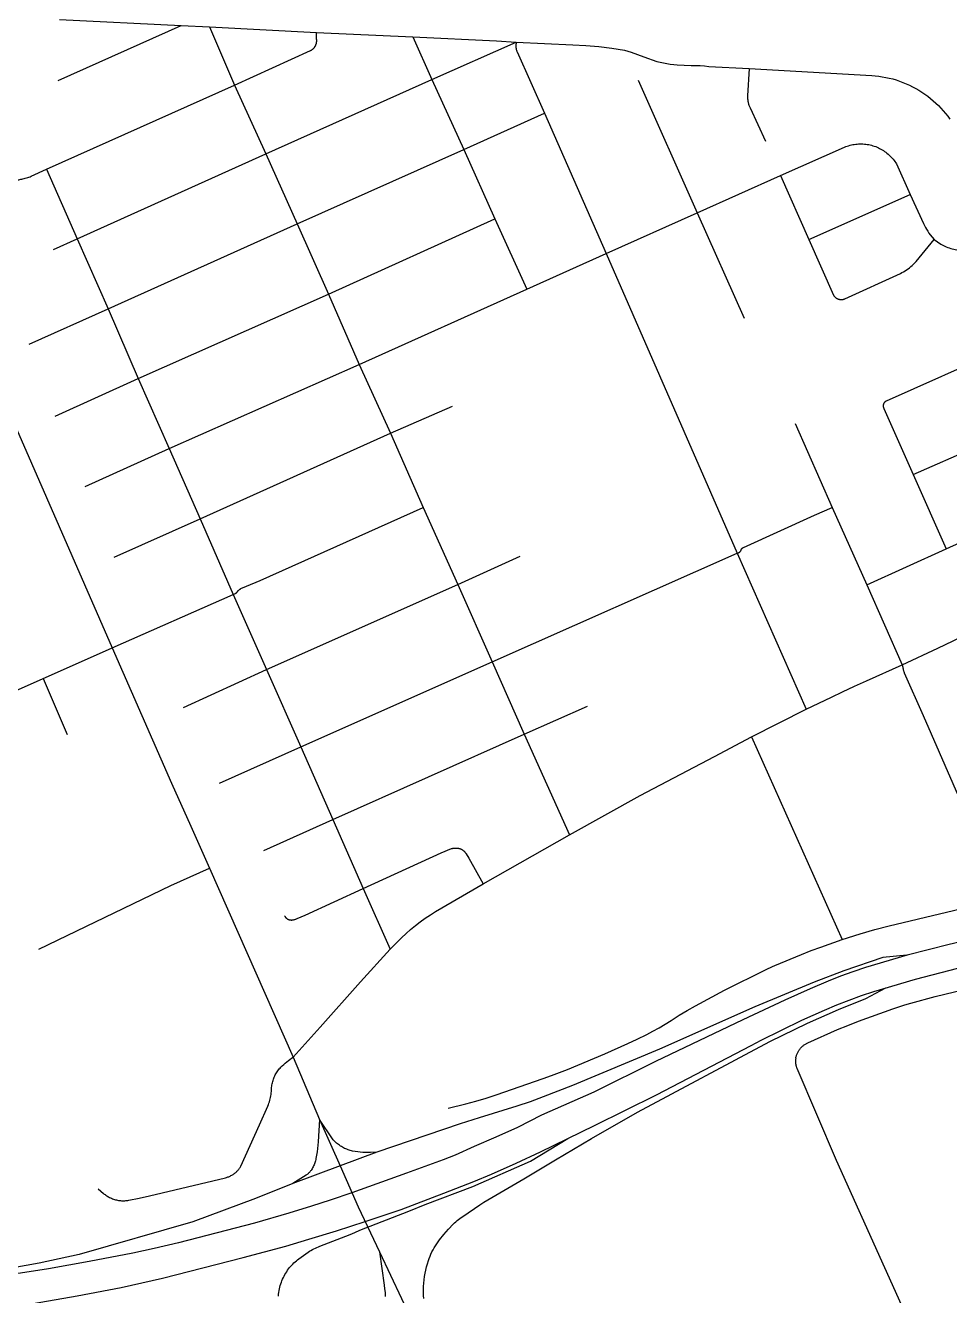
# Model space of a CAD drawing. Header units: inches. Extents: x 326453 to 344102, y 4677180 to 4689621.
# Drawn here: x 334081 to 335194, y 4682422 to 4683951 of the extents above; entities that cross this region are included whole.
import ezdxf

# ---------------------------------------------------------------- set-up
doc = ezdxf.new("R2010")
doc.units = ezdxf.units.IN
doc.header["$MEASUREMENT"] = 0
doc.layers.add('Street_Centreline', color=7, linetype='Continuous')

msp = doc.modelspace()

# ---------------------------------------------------------------- linework, layer by layer
at = {"layer": 'Street_Centreline'}
for p, q in [((334122.6218, 4683957.7161), (334269.0612, 4683950.5723)), ((334120.9687, 4683884.2436), (334269.0612, 4683950.5723)), ((334269.0612, 4683950.5723), (334303.1267, 4683948.8389)), ((334303.1267, 4683948.8389), (334431.9698, 4683942.1541)), ((334303.1267, 4683948.8389), (334333.0368, 4683878.822)), ((334431.9698, 4683942.1541), (334547.7876, 4683936.9856)), ((334547.7876, 4683936.9856), (334570.9616, 4683885.7888)), ((334570.9616, 4683885.7888), (334672.1604, 4683930.6376)), ((334371.0076, 4683795.9509), (334570.9616, 4683885.7888)), ((334570.9616, 4683885.7888), (334609.2108, 4683801.436)), ((334819.1583, 4683884.9476), (334890.4884, 4683725.1804)), ((334106.6692, 4683777.4918), (334333.0368, 4683878.822)), ((334333.0368, 4683878.822), (334371.0076, 4683795.9509)), ((334609.2108, 4683801.436), (334706.3318, 4683845.1723)), ((334706.3318, 4683845.1723), (334780.7178, 4683676.1346)), ((334143.6222, 4683693.6041), (334371.0076, 4683795.9509)), ((334371.0076, 4683795.9509), (334408.7864, 4683711.9365)), ((334408.7864, 4683711.9365), (334609.2108, 4683801.436)), ((334609.2108, 4683801.436), (334646.6737, 4683717.706)), ((334106.6692, 4683777.4918), (334143.6222, 4683693.6041)), ((334890.4884, 4683725.1804), (334990.7245, 4683770.0996)), ((334990.7245, 4683770.0996), (335024.9632, 4683693.094)), ((335024.9632, 4683693.094), (335146.934, 4683747.3396)), ((334180.9162, 4683609.5442), (334408.7864, 4683711.9365)), ((334408.7864, 4683711.9365), (334446.299, 4683627.2761)), ((334446.299, 4683627.2761), (334646.6737, 4683717.706)), ((334646.6737, 4683717.706), (334685.0174, 4683633.1775)), ((334780.7178, 4683676.1346), (334890.4884, 4683725.1804)), ((334890.4884, 4683725.1804), (334947.0933, 4683598.2117)), ((334115.2791, 4683681.1237), (334143.6222, 4683693.6041)), ((334143.6222, 4683693.6041), (334180.9162, 4683609.5442)), ((334685.0174, 4683633.1775), (334780.7178, 4683676.1346)), ((334780.7178, 4683676.1346), (334938.6475, 4683315.2776)), ((334217.3596, 4683525.8508), (334446.299, 4683627.2761)), ((334446.299, 4683627.2761), (334483.2603, 4683542.6569)), ((334483.2603, 4683542.6569), (334685.0174, 4683633.1775)), ((334085.7276, 4683567.0675), (334180.9162, 4683609.5442)), ((334180.9162, 4683609.5442), (334217.3596, 4683525.8508)), ((334254.5336, 4683441.4892), (334483.2603, 4683542.6569)), ((334483.2603, 4683542.6569), (334520.9195, 4683459.7915)), ((334117.0459, 4683480.4732), (334217.3596, 4683525.8508)), ((334217.3596, 4683525.8508), (334254.5336, 4683441.4892)), ((334520.9195, 4683459.7915), (334595.8021, 4683492.2489)), ((335008.2357, 4683471.4204), (335052.8093, 4683370.3014)), ((334291.8849, 4683356.8079), (334520.9195, 4683459.7915)), ((334520.9195, 4683459.7915), (334560.5208, 4683370.3866)), ((334153.3628, 4683395.7305), (334254.5336, 4683441.4892)), ((334254.5336, 4683441.4892), (334291.8849, 4683356.8079)), ((335150.5232, 4683410.028), (335225.5024, 4683443.0272)), ((335150.5232, 4683410.028), (335190.254, 4683320.76)), ((335190.254, 4683320.76), (335332.7888, 4683385.0344)), ((334560.5208, 4683370.3866), (334602.0187, 4683277.5482)), ((335052.8093, 4683370.3014), (335094.6241, 4683277.3719)), ((334188.4295, 4683310.5214), (334291.8849, 4683356.8079)), ((334291.8849, 4683356.8079), (334331.4346, 4683265.8287)), ((334643.4217, 4683184.6202), (334938.6475, 4683315.2776)), ((334938.6475, 4683315.2776), (335021.4628, 4683127.5643)), ((335094.6241, 4683277.3719), (335190.254, 4683320.76)), ((334602.0187, 4683277.5482), (334677.2991, 4683311.7253)), ((334371.8352, 4683175.2888), (334602.0187, 4683277.5482)), ((334602.0187, 4683277.5482), (334643.4217, 4683184.6202)), ((335094.6241, 4683277.3719), (335136.994, 4683181.074)), ((334185.9175, 4683201.4214), (334331.4346, 4683265.8287)), ((334331.4346, 4683265.8287), (334371.8352, 4683175.2888)), ((334019.0672, 4683127.3926), (334185.9175, 4683201.4214)), ((334413.1442, 4683082.0773), (334643.4217, 4683184.6202)), ((334643.4217, 4683184.6202), (334682.1845, 4683097.4343)), ((334102.8377, 4683164.5602), (334131.5498, 4683097.171)), ((334271.5744, 4683129.6397), (334371.8352, 4683175.2888)), ((334371.8352, 4683175.2888), (334413.1442, 4683082.0773)), ((334682.1845, 4683097.4343), (334758.2591, 4683131.3671)), ((334955.8943, 4683094.1113), (335021.4628, 4683127.5643)), ((334451.626, 4682994.7424), (334682.1845, 4683097.4343)), ((334682.1845, 4683097.4343), (334736.382, 4682976.2138)), ((334955.8943, 4683094.1113), (335064.8717, 4682850.4201)), ((334314.9639, 4683038.4354), (334413.1442, 4683082.0773)), ((334413.1442, 4683082.0773), (334451.626, 4682994.7424)), ((334368.3301, 4682957.6063), (334451.626, 4682994.7424)), ((334451.626, 4682994.7424), (334488.2522, 4682911.5669)), ((334632.457, 4682917.4753), (334736.382, 4682976.2138)), ((334302.9252, 4682936.2611), (334403.9786, 4682708.7352)), ((334488.2522, 4682911.5669), (334520.5608, 4682838.7608)), ((334504.7585, 4682594.3409), (334460.3803, 4682578.0116)), ((334460.3803, 4682578.0116), (334403.483, 4682556.6432))]:
    msp.add_line(p, q, dxfattribs=at)
for points in [[(334333.0368, 4683878.822), (334424.5872, 4683920.3719), (334424.9798, 4683920.5583), (334425.3658, 4683920.758), (334425.7447, 4683920.9708), (334426.1161, 4683921.1964), (334426.4796, 4683921.4347), (334426.8347, 4683921.6852), (334427.181, 4683921.9478), (334427.5181, 4683922.2221), (334427.8455, 4683922.5078), (334428.1631, 4683922.8045), (334428.4702, 4683923.112), (334428.7667, 4683923.4298), (334429.0521, 4683923.7575), (334429.3261, 4683924.0948), (334429.5884, 4683924.4414), (334429.8386, 4683924.7967), (334430.0765, 4683925.1603), (334430.3019, 4683925.5319), (334430.5144, 4683925.911), (334430.7348, 4683926.3382), (334430.9404, 4683926.7728), (334431.1308, 4683927.2142), (334431.3059, 4683927.6619), (334431.4654, 4683928.1154), (334431.6091, 4683928.5742), (334431.7368, 4683929.0376), (334431.8485, 4683929.5052), (334431.944, 4683929.9764), (334432.0231, 4683930.4505), (334432.0858, 4683930.9272), (334432.1319, 4683931.4057), (334432.1615, 4683931.8855), (334432.1745, 4683932.366), (334432.1709, 4683932.8468), (334432.1507, 4683933.3271), (334432.1139, 4683933.8064), (334432.0606, 4683934.2841), (334431.9698, 4683942.1541)], [(334547.7876, 4683936.9856), (334648.574, 4683931.9655), (334672.1604, 4683930.6376)], [(334672.1604, 4683930.6376), (334671.9994, 4683926.0545), (334671.9936, 4683925.4957), (334672.0069, 4683924.9369), (334672.0395, 4683924.379), (334672.0913, 4683923.8225), (334672.1622, 4683923.2681), (334672.2521, 4683922.7165), (334672.3609, 4683922.1683), (334672.4885, 4683921.6242), (334672.6348, 4683921.0847), (334672.7995, 4683920.5507), (334672.9825, 4683920.0226), (334673.1835, 4683919.5011), (334673.4024, 4683918.9869), (334706.3318, 4683845.1723)], [(334672.1604, 4683930.6376), (334740.5967, 4683927.5152), (334756.2602, 4683926.5616), (334771.8909, 4683925.1712), (334787.4767, 4683923.3449), (334803.0055, 4683921.0842), (334810.8233, 4683918.5292), (334818.5734, 4683915.7757), (334826.2508, 4683912.8254), (334841.5981, 4683907.3634), (334845.6383, 4683906.3464), (334849.7111, 4683905.4692), (334853.8117, 4683904.7327), (334857.9353, 4683904.138), (334862.0769, 4683903.6856), (334866.2316, 4683903.3761), (334883.1186, 4683902.581), (334888.4421, 4683902.5428), (334893.7613, 4683902.3259), (334899.0703, 4683901.9305), (334904.363, 4683901.3572), (334953.056, 4683898.8996)], [(334953.056, 4683898.8996), (334951.022, 4683865.8717), (334950.9805, 4683864.939), (334950.9707, 4683864.0054), (334950.9926, 4683863.072), (334951.0463, 4683862.1399), (334951.1316, 4683861.2101), (334951.2484, 4683860.2838), (334951.3967, 4683859.362), (334951.5762, 4683858.4458), (334951.7868, 4683857.5362), (334952.0282, 4683856.6343), (334952.3, 4683855.7411), (334952.6021, 4683854.8577), (334952.9341, 4683853.9851), (334953.2955, 4683853.1242), (334953.6859, 4683852.2762), (334954.105, 4683851.4418), (334972.4615, 4683811.4473)], [(334953.056, 4683898.8996), (335100.4627, 4683890.3476), (335104.7418, 4683890.0249), (335109.0072, 4683889.5541), (335113.2537, 4683888.9359), (335117.4763, 4683888.171), (335121.6698, 4683887.2602), (335125.8293, 4683886.2048), (335129.9497, 4683885.0059), (335134.0261, 4683883.6649), (335138.0536, 4683882.1836), (335142.0274, 4683880.5637), (335145.9427, 4683878.8071), (335149.7948, 4683876.9159), (335153.5791, 4683874.8925), (335157.291, 4683872.7391), (335160.9261, 4683870.4585), (335164.48, 4683868.0533), (335167.9485, 4683865.5265), (335171.3273, 4683862.881), (335174.6125, 4683860.1201), (335177.8001, 4683857.2471), (335180.8863, 4683854.2654), (335183.8673, 4683851.1785), (335186.7396, 4683847.9902), (335189.4998, 4683844.7044), (335192.1444, 4683841.3249), (335194.6705, 4683837.8559)], [(334990.7245, 4683770.0996), (335067.8099, 4683804.1288), (335069.4293, 4683804.7804), (335071.0703, 4683805.3753), (335072.7311, 4683805.9128), (335074.4095, 4683806.3923), (335076.1035, 4683806.8131), (335077.8112, 4683807.1748), (335079.5304, 4683807.4769), (335081.2591, 4683807.719), (335082.9952, 4683807.9009), (335084.7365, 4683808.0224), (335086.481, 4683808.0832), (335088.2265, 4683808.0834), (335089.971, 4683808.0229), (335091.7124, 4683807.9018), (335093.4485, 4683807.7202), (335095.1772, 4683807.4784), (335096.8965, 4683807.1766), (335098.6042, 4683806.8153), (335100.2983, 4683806.3948), (335101.9769, 4683805.9156), (335103.6377, 4683805.3785), (335105.2789, 4683804.7839), (335106.8984, 4683804.1326), (335108.4942, 4683803.4254), (335110.0646, 4683802.6632), (335111.6075, 4683801.8468), (335113.121, 4683800.9773), (335114.6035, 4683800.0557), (335116.053, 4683799.0831), (335117.4678, 4683798.0608), (335118.8462, 4683796.9898), (335120.1866, 4683795.8716), (335121.4873, 4683794.7075), (335122.7467, 4683793.4989), (335123.9634, 4683792.2472), (335125.1358, 4683790.954), (335126.2626, 4683789.6208), (335127.3423, 4683788.2493), (335128.3737, 4683786.841), (335129.3555, 4683785.3978), (335130.2866, 4683783.9212), (335146.934, 4683747.3396)], [(334067.8492, 4683763.0443), (334068.9379, 4683763.505), (334070.0403, 4683763.9317), (334071.1555, 4683764.3238), (334072.2823, 4683764.6811), (334073.4197, 4683765.0031), (334074.5666, 4683765.2896), (334075.7218, 4683765.5403), (334076.8843, 4683765.7548), (334078.3552, 4683766.027), (334079.8166, 4683766.3461), (334081.2671, 4683766.7118), (334082.7051, 4683767.1238), (334084.1293, 4683767.5815), (334085.538, 4683768.0845), (334086.9299, 4683768.6324), (334088.3036, 4683769.2245), (334106.6692, 4683777.4918)], [(335146.934, 4683747.3396), (335162.7189, 4683712.4195), (335163.9077, 4683709.9952), (335165.1737, 4683707.6102), (335166.5155, 4683705.2671), (335167.9317, 4683702.9682), (335169.4209, 4683700.7159), (335170.9815, 4683698.5125), (335175.7316, 4683693.1234)], [(335024.9632, 4683693.094), (335054.3467, 4683626.0668), (335054.555, 4683625.7409), (335054.7743, 4683625.4224), (335055.0046, 4683625.1116), (335055.2453, 4683624.8089), (335055.4964, 4683624.5148), (335055.7575, 4683624.2294), (335056.0282, 4683623.9532), (335056.3083, 4683623.6865), (335056.5974, 4683623.4296), (335056.8951, 4683623.1828), (335057.2012, 4683622.9464), (335057.5153, 4683622.7207), (335057.837, 4683622.5059), (335058.1658, 4683622.3024), (335058.5015, 4683622.1103), (335058.8436, 4683621.9299), (335059.1917, 4683621.7613), (335059.5454, 4683621.6049), (335059.9043, 4683621.4607), (335060.2679, 4683621.329), (335060.6358, 4683621.2099), (335061.0077, 4683621.1035), (335061.383, 4683621.01), (335061.7612, 4683620.9295), (335062.1421, 4683620.8621), (335062.525, 4683620.8078), (335062.9096, 4683620.7667), (335063.2953, 4683620.7389), (335063.6818, 4683620.7244), (335064.0686, 4683620.7233), (335064.4551, 4683620.7354), (335064.841, 4683620.7609), (335065.2258, 4683620.7996), (335065.6091, 4683620.8516), (335065.9903, 4683620.9168), (335066.3691, 4683620.995), (335066.7449, 4683621.0862), (335067.1174, 4683621.1904), (335067.486, 4683621.3073), (335067.8505, 4683621.4368), (335068.2102, 4683621.5788), (335135.0191, 4683652.2025), (335136.9419, 4683653.1786), (335138.8299, 4683654.2204), (335140.6808, 4683655.3268), (335142.4925, 4683656.4963), (335144.2627, 4683657.7276), (335145.9894, 4683659.0193), (335147.6705, 4683660.3697), (335149.304, 4683661.7774), (335150.888, 4683663.2406), (335152.4206, 4683664.7575), (335153.8999, 4683666.3264), (335175.7316, 4683693.1234)], [(335175.7316, 4683693.1234), (335183.6839, 4683687.5209), (335185.3073, 4683686.6084), (335186.9604, 4683685.7509), (335188.6413, 4683684.9492), (335190.3481, 4683684.2044), (335192.079, 4683683.5173), (335193.8319, 4683682.8885), (335195.605, 4683682.3189), (335197.3961, 4683681.8091), (335199.2033, 4683681.3596), (335201.0246, 4683680.971), (335202.8579, 4683680.6436), (335231.6771, 4683673.4407)], [(335254.6664, 4683559.2028), (335118.0833, 4683498.4943), (335117.884, 4683498.4016), (335117.688, 4683498.302), (335117.4956, 4683498.1958), (335117.307, 4683498.0831), (335117.1224, 4683497.9639), (335116.9419, 4683497.8384), (335116.7659, 4683497.7068), (335116.5946, 4683497.5692), (335116.4281, 4683497.4257), (335116.2666, 4683497.2767), (335116.1103, 4683497.1221), (335115.9595, 4683496.9623), (335115.8142, 4683496.7974), (335115.6747, 4683496.6275), (335115.5412, 4683496.453), (335115.4137, 4683496.274), (335115.2925, 4683496.0907), (335115.1777, 4683495.9033), (335115.0693, 4683495.712), (335114.9677, 4683495.5172), (335114.8728, 4683495.319), (335114.7848, 4683495.1176), (335114.7037, 4683494.9133), (335114.6298, 4683494.7064), (335114.563, 4683494.497), (335114.5035, 4683494.2854), (335114.4513, 4683494.0719), (335114.4064, 4683493.8568), (335114.3691, 4683493.6402), (335114.3391, 4683493.4225), (335114.3167, 4683493.2039), (335114.3019, 4683492.9846), (335114.2946, 4683492.765), (335114.2949, 4683492.5452), (335114.3027, 4683492.3255), (335114.3181, 4683492.1063), (335114.341, 4683491.8877), (335114.3715, 4683491.6701), (335114.4094, 4683491.4536), (335114.4548, 4683491.2386), (335114.5075, 4683491.0252), (335114.5676, 4683490.8138), (335114.6349, 4683490.6046), (335114.7093, 4683490.3978), (335114.7909, 4683490.1937), (335114.8794, 4683489.9926), (335114.9748, 4683489.7946), (335115.0769, 4683489.6), (335150.5232, 4683410.028)], [(334057.4712, 4683505.147), (334058.5439, 4683500.3679), (334058.8599, 4683499.0948), (334059.2207, 4683497.8338), (334059.626, 4683496.5863), (334065.6725, 4683478.852), (334068.1099, 4683472.0235), (334070.7413, 4683465.2673), (334073.5643, 4683458.589), (334185.9175, 4683201.4214)], [(334331.4346, 4683265.8287), (334334.3314, 4683267.0436), (334334.5552, 4683267.1703), (334334.7745, 4683267.3046), (334334.9891, 4683267.4463), (334335.1988, 4683267.5951), (334335.4033, 4683267.751), (334335.6024, 4683267.9138), (334335.7958, 4683268.0832), (334335.9834, 4683268.2591), (334336.1649, 4683268.4412), (334336.3401, 4683268.6295), (334336.5088, 4683268.8235), (334336.6708, 4683269.0232), (334336.826, 4683269.2283), (334336.9741, 4683269.4385), (334337.15, 4683269.6885), (334337.3343, 4683269.9324), (334337.5266, 4683270.17), (334337.7267, 4683270.401), (334337.9345, 4683270.6252), (334338.1497, 4683270.8423), (334338.372, 4683271.0521), (334338.6012, 4683271.2543), (334338.8371, 4683271.4488), (334339.0793, 4683271.6352), (334339.3277, 4683271.8134), (334339.5818, 4683271.9833), (334339.8415, 4683272.1445), (334340.1065, 4683272.2969), (334340.3764, 4683272.4403), (334340.651, 4683272.5747), (334340.9299, 4683272.6997), (334347.7317, 4683275.614), (334364.016, 4683282.4728), (334560.5208, 4683370.3866)], [(334938.6475, 4683315.2776), (334940.0707, 4683315.8762), (334940.2426, 4683315.9479), (334940.4119, 4683316.0254), (334940.5785, 4683316.1086), (334940.7422, 4683316.1975), (334940.9027, 4683316.292), (334941.0599, 4683316.3918), (334941.2136, 4683316.497), (334941.3636, 4683316.6074), (334941.5097, 4683316.7229), (334941.6518, 4683316.8433), (334941.7897, 4683316.9685), (334941.9233, 4683317.0983), (334942.0523, 4683317.2326), (334942.1766, 4683317.3713), (334942.2962, 4683317.5141), (334942.4108, 4683317.6609), (334942.5202, 4683317.8116), (334942.6245, 4683317.9659), (334942.7235, 4683318.1237), (334942.8169, 4683318.2847), (334942.9049, 4683318.4489), (334942.9871, 4683318.616), (334943.0636, 4683318.7858), (334943.1343, 4683318.9582), (334943.199, 4683319.1328), (334943.2651, 4683319.3108), (334943.3371, 4683319.4866), (334943.4151, 4683319.6597), (334943.4988, 4683319.8302), (334943.5881, 4683319.9978), (334943.6831, 4683320.1623), (334943.7835, 4683320.3235), (334943.8893, 4683320.4812), (334944.0004, 4683320.6353), (334944.1165, 4683320.7855), (334944.2376, 4683320.9318), (334944.3636, 4683321.0739), (334944.4943, 4683321.2117), (334944.6296, 4683321.3451), (334944.7692, 4683321.4738), (334944.9131, 4683321.5977), (334945.0611, 4683321.7168), (334945.213, 4683321.8308), (334945.3686, 4683321.9396), (334945.5278, 4683322.0432), (334945.6904, 4683322.1413), (334945.8562, 4683322.2339), (334946.025, 4683322.3209), (334946.1967, 4683322.4022), (335031.6128, 4683361.1012), (335052.8093, 4683370.3014)], [(335136.994, 4683181.074), (335180.2138, 4683201.1196), (335198.3972, 4683209.7197), (335216.3197, 4683218.8512), (335373.1353, 4683298.2764)], [(334185.9175, 4683201.4214), (334257.5042, 4683038.6625), (334280.4609, 4682986.9448), (334302.9252, 4682936.2611)], [(335021.4628, 4683127.5643), (335052.0839, 4683141.8908), (335065.4135, 4683148.3914), (335079.7332, 4683155.1983), (335094.186, 4683161.7175), (335136.994, 4683181.074)], [(335136.994, 4683181.074), (335137.1937, 4683180.6035), (335137.3778, 4683180.1267), (335137.5461, 4683179.6441), (335137.6985, 4683179.1562), (335137.8347, 4683178.6636), (335137.9548, 4683178.1668), (335138.0584, 4683177.6663), (335138.1455, 4683177.1627), (335138.2161, 4683176.6565), (335138.3, 4683176.0543), (335138.4037, 4683175.4553), (335138.5271, 4683174.8599), (335138.6699, 4683174.269), (335138.8321, 4683173.683), (335139.0135, 4683173.1028), (335139.2139, 4683172.5288), (335139.4331, 4683171.9617), (335139.6708, 4683171.4021), (335162.5206, 4683119.9769), (335207.8245, 4683016.2182), (335259.7988, 4682899.6218)], [(334736.382, 4682976.2138), (334821.5531, 4683023.507), (334911.1313, 4683070.4393), (334955.8943, 4683094.1113)], [(334488.2522, 4682911.5669), (334582.1042, 4682954.7017), (334594.5765, 4682959.75), (334595.114, 4682959.9051), (334595.6564, 4682960.0422), (334596.2031, 4682960.1609), (334596.7535, 4682960.2613), (334597.307, 4682960.343), (334597.8629, 4682960.4062), (334598.4206, 4682960.4506), (334598.9794, 4682960.4763), (334599.5389, 4682960.4832), (334600.0982, 4682960.4713), (334600.6568, 4682960.4406), (334601.2141, 4682960.3912), (334601.7694, 4682960.3231), (334602.3221, 4682960.2363), (334602.8715, 4682960.1311), (334603.4172, 4682960.0074), (334603.9583, 4682959.8656), (334604.4944, 4682959.7056), (334605.0249, 4682959.5277), (334605.4867, 4682959.3392), (334605.9417, 4682959.1347), (334606.3893, 4682958.9146), (334606.829, 4682958.679), (334607.2603, 4682958.4282), (334607.6825, 4682958.1626), (334608.0952, 4682957.8825), (334608.498, 4682957.5882), (334608.8902, 4682957.28), (334609.2715, 4682956.9584), (334609.6414, 4682956.6237), (334609.9994, 4682956.2763), (334610.3451, 4682955.9167), (334610.678, 4682955.5452), (334610.9979, 4682955.1624), (334611.3042, 4682954.7687), (334611.5966, 4682954.3646), (334611.8748, 4682953.9506), (334612.1384, 4682953.5271), (334615.3618, 4682948.1933), (334632.457, 4682917.4753)], [(334097.5706, 4682838.7194), (334256.369, 4682915.2518), (334302.9252, 4682936.2611)], [(334520.5608, 4682838.7608), (334534.2495, 4682852.4307), (334539.7013, 4682857.4696), (334545.3045, 4682862.3397), (334551.0537, 4682867.0365), (334556.9437, 4682871.5555), (334562.9689, 4682875.8926), (334569.1237, 4682880.0437), (334575.4024, 4682884.005), (334632.457, 4682917.4753)], [(334393.4297, 4682878.9069), (334393.5598, 4682878.6373), (334393.6992, 4682878.3723), (334393.8477, 4682878.1122), (334394.0051, 4682877.8575), (334394.1712, 4682877.6084), (334394.3459, 4682877.3652), (334394.5289, 4682877.1282), (334394.72, 4682876.8977), (334394.9189, 4682876.6739), (334395.1255, 4682876.4572), (334395.3395, 4682876.2477), (334395.5606, 4682876.0458), (334395.7886, 4682875.8517), (334396.0231, 4682875.6655), (334396.264, 4682875.4876), (334396.5109, 4682875.3182), (334396.7635, 4682875.1574), (334397.0215, 4682875.0055), (334397.2846, 4682874.8626), (334397.5525, 4682874.7289), (334397.8249, 4682874.6045), (334398.1015, 4682874.4897), (334398.3818, 4682874.3845), (334398.6656, 4682874.2891), (334398.9526, 4682874.2035), (334399.3067, 4682874.1111), (334399.6639, 4682874.0309), (334400.0235, 4682873.963), (334400.3853, 4682873.9075), (334400.7488, 4682873.8644), (334401.1135, 4682873.8338), (334401.4791, 4682873.8158), (334401.845, 4682873.8103), (334402.211, 4682873.8173), (334402.5765, 4682873.8369), (334402.9411, 4682873.869), (334403.3044, 4682873.9135), (334403.6659, 4682873.9706), (334404.0253, 4682874.0399), (334404.834, 4682874.2236), (334405.6366, 4682874.4323), (334406.4323, 4682874.6658), (334407.2204, 4682874.9237), (334408.0002, 4682875.206), (334408.7708, 4682875.5124), (334418.2803, 4682879.4641), (334488.2522, 4682911.5669)], [(335064.8717, 4682850.4201), (335086.7429, 4682857.2991), (335104.1361, 4682862.2964), (335121.6623, 4682866.8056), (335259.7988, 4682899.6218)], [(335274.6332, 4682863.289), (335193.6721, 4682844.4595), (335143.0367, 4682831.3081), (335092.8741, 4682816.4553), (335077.7589, 4682811.4645), (335062.7912, 4682806.0474), (335047.983, 4682800.2085), (335026.4458, 4682790.8069), (334995.7758, 4682777.3014), (334945.3741, 4682753.7205), (334840.3228, 4682703.3966), (334765.9532, 4682666.619), (334703.0527, 4682638.7211), (334673.9304, 4682624.0541), (334647.9686, 4682612.3205), (334621.7811, 4682601.2638), (334598.9203, 4682590.5813), (334584.3526, 4682585.18), (334540.2585, 4682569.2456), (334474.6416, 4682545.4823)], [(334590.338, 4682647.1573), (334611.6596, 4682652.4863), (334623.8999, 4682655.8035), (334636.0444, 4682659.4557), (334648.084, 4682663.4404), (334705.0295, 4682683.1598), (334714.9059, 4682686.4754), (334724.6811, 4682690.0784), (334734.3467, 4682693.9658), (334779.2932, 4682712.8111), (334806.6855, 4682725.0974), (334818.1616, 4682730.3702), (334829.5042, 4682735.9245), (334837.0619, 4682739.8761), (334844.5055, 4682744.0387), (334851.8291, 4682748.4091), (334859.0269, 4682752.9836), (334868.591, 4682759.0689), (334878.3164, 4682764.8928), (334888.1961, 4682770.4509), (334923.092, 4682789.4649), (334973.4347, 4682814.1856), (334975.9341, 4682815.5185), (334978.4714, 4682816.7777), (334981.0446, 4682817.962), (334983.6513, 4682819.0705), (335016.1308, 4682832.4204), (335027.6235, 4682837.0082), (335039.2292, 4682841.3021), (335064.8717, 4682850.4201)], [(334403.9786, 4682708.7352), (334436.5193, 4682744.7321), (334485.0609, 4682799.2052), (334520.5608, 4682838.7608)], [(335142.9951, 4682831.2958), (335114.0809, 4682828.8309), (335066.7597, 4682812.7651), (335031.2034, 4682798.8878), (334959.7521, 4682769.1026), (334844.9709, 4682718.2518), (334740.29, 4682674.6709), (334704.9439, 4682660.8612), (334689.0413, 4682655.1291), (334672.9876, 4682649.8349), (334627.8124, 4682635.6206), (334604.994, 4682628.4876), (334504.7585, 4682594.3409)], [(334490.3237, 4682511.0533), (334534.0153, 4682525.4811), (334585.2616, 4682545.1123), (334599.8294, 4682550.5136), (334621.4534, 4682558.8642), (334642.8445, 4682567.7943), (334672.4774, 4682580.98), (334701.8483, 4682594.7392), (334766.8622, 4682626.5513), (334841.2318, 4682663.3289), (334955.2336, 4682722.7291), (334967.198, 4682729.1867), (335016.54, 4682753.2989), (335043.7243, 4682765.3763), (335058.3611, 4682771.6325), (335073.1693, 4682777.4714), (335088.1371, 4682782.8884), (335103.2522, 4682787.8792), (335153.4149, 4682802.732), (335204.0502, 4682815.8834)], [(335009.142, 4682707.7503), (335009.3218, 4682708.6012), (335009.5308, 4682709.4455), (335009.7687, 4682710.282), (335010.0352, 4682711.1099), (335010.3301, 4682711.9281), (335010.653, 4682712.7357), (335011.0034, 4682713.5317), (335011.3811, 4682714.3152), (335011.7855, 4682715.0852), (335012.2162, 4682715.8408), (335012.6726, 4682716.5811), (335013.1542, 4682717.3053), (335013.6605, 4682718.0125), (335014.1908, 4682718.7019), (335014.7445, 4682719.3726), (335015.321, 4682720.0238), (335015.9196, 4682720.6548), (335016.5395, 4682721.2648), (335017.18, 4682721.8532), (335017.8404, 4682722.4191), (335018.52, 4682722.962), (335019.2177, 4682723.4812), (335019.933, 4682723.976), (335020.6648, 4682724.4459), (335021.4124, 4682724.8904), (335022.1749, 4682725.3089), (335022.9512, 4682725.7009), (335023.7407, 4682726.0659), (335059.3785, 4682741.8059), (335071.9237, 4682746.9799), (335084.592, 4682751.8445), (335125.8639, 4682766.9165), (335133.0982, 4682769.41), (335140.3994, 4682771.7), (335147.7619, 4682773.7849), (335176.8486, 4682781.5833), (335245.0413, 4682798.2839)], [(334561.0724, 4682418.1106), (334560.8259, 4682421.7674), (334560.7083, 4682425.4306), (334560.7196, 4682429.0957), (334560.86, 4682432.7582), (334561.1456, 4682436.71), (334561.5594, 4682440.6506), (334562.101, 4682444.5756), (334562.7697, 4682448.4809), (334563.5649, 4682452.3625), (334564.4857, 4682456.2162), (334565.5312, 4682460.0379), (334566.7002, 4682463.8237), (334567.6257, 4682466.4977), (334568.6441, 4682469.1376), (334569.754, 4682471.7404), (334570.9542, 4682474.3029), (334572.2432, 4682476.8218), (334573.6194, 4682479.2942), (334575.0811, 4682481.717), (334576.6266, 4682484.0872), (334578.2539, 4682486.4021), (334579.9611, 4682488.6586), (334585.279, 4682495.1998), (334590.8221, 4682501.5511), (334596.5837, 4682507.705), (334598.074, 4682509.189), (334599.6155, 4682510.6198), (334601.2061, 4682511.9957), (334602.8441, 4682513.315), (334604.5273, 4682514.576), (334606.2537, 4682515.7771), (334608.0211, 4682516.917), (334628.7936, 4682531.0061), (334633.4893, 4682534.0746), (334638.2876, 4682536.98), (334643.183, 4682539.7188), (334681.6898, 4682562.4123), (334719.8784, 4682585.0615), (334763.1881, 4682610.73), (334818.3602, 4682642.6628), (334977.9082, 4682727.641), (335023.2292, 4682749.5567), (335060.5479, 4682766.0634), (335093.2268, 4682779.4284), (335117.5804, 4682792.1217)], [(334168.8143, 4682550.3607), (334175.3221, 4682544.7716), (334176.2965, 4682543.9635), (334177.298, 4682543.1893), (334178.3256, 4682542.4499), (334179.3779, 4682541.7462), (334180.4537, 4682541.0791), (334181.5519, 4682540.4494), (334182.671, 4682539.8577), (334183.8098, 4682539.3048), (334184.9668, 4682538.7913), (334186.1409, 4682538.3179), (334187.3305, 4682537.885), (334188.5342, 4682537.4933), (334189.7507, 4682537.1431), (334190.9786, 4682536.8349), (334192.2162, 4682536.5691), (334193.4623, 4682536.3459), (334194.7153, 4682536.1656), (334195.9737, 4682536.0285), (334197.2362, 4682535.9346), (334198.5011, 4682535.8842), (334199.7669, 4682535.8772), (334201.0323, 4682535.9137), (334202.2957, 4682535.9937), (334203.5556, 4682536.117), (334204.8105, 4682536.2834), (334206.0589, 4682536.4929), (334218.4735, 4682538.9412), (334230.8296, 4682541.6697), (334307.0401, 4682559.7708), (334322.4283, 4682563.6176), (334323.3894, 4682563.8751), (334324.3414, 4682564.1647), (334325.2831, 4682564.4862), (334326.2135, 4682564.8391), (334327.1314, 4682565.2231), (334328.036, 4682565.6378), (334328.9261, 4682566.0825), (334329.8008, 4682566.557), (334330.659, 4682567.0605), (334331.4999, 4682567.5926), (334332.3223, 4682568.1527), (334333.1255, 4682568.74), (334333.9086, 4682569.3541), (334334.6705, 4682569.9941), (334335.4105, 4682570.6593), (334336.1277, 4682571.349), (334336.8214, 4682572.0624), (334337.4907, 4682572.7987), (334338.1349, 4682573.5571), (334338.7532, 4682574.3368), (334339.345, 4682575.1367), (334339.9096, 4682575.9561), (334340.4463, 4682576.794), (334340.9546, 4682577.6494), (334363.2908, 4682627.2295), (334373.2637, 4682649.8774), (334373.9716, 4682651.5649), (334374.6198, 4682653.2762), (334375.2073, 4682655.0093), (334375.7336, 4682656.762), (334376.1978, 4682658.5321), (334376.5996, 4682660.3174), (334376.9383, 4682662.1157), (334377.2135, 4682663.9249), (334377.425, 4682665.7426), (334377.5724, 4682667.5666), (334377.6556, 4682669.3947), (334377.7208, 4682670.8301), (334377.8362, 4682672.2623), (334378.0017, 4682673.6896), (334378.217, 4682675.1102), (334378.482, 4682676.5224), (334378.7963, 4682677.9245), (334379.1595, 4682679.3147), (334379.5711, 4682680.6914), (334380.0306, 4682682.0528), (334380.5376, 4682683.3972), (334381.0913, 4682684.7231), (334381.6911, 4682686.0288), (334382.3363, 4682687.3127), (334383.026, 4682688.5732), (334383.7594, 4682689.8088), (334384.5357, 4682691.0179), (334385.3538, 4682692.1992), (334386.2127, 4682693.351), (334387.1115, 4682694.4721), (334388.049, 4682695.561), (334389.024, 4682696.6164), (334390.7191, 4682698.3329), (334392.4676, 4682699.9949), (334394.2677, 4682701.6009), (334396.1177, 4682703.1491), (334398.0157, 4682704.6382), (334399.9599, 4682706.0664), (334401.9481, 4682707.4326), (334403.9786, 4682708.7352)], [(334403.9786, 4682708.7352), (334435.6301, 4682633.7301), (334460.3803, 4682578.0116)], [(335009.142, 4682707.7503), (335009.0097, 4682707.0701), (335008.9006, 4682706.3858), (335008.815, 4682705.6982), (335008.7528, 4682705.008), (335008.7143, 4682704.3162), (335008.6993, 4682703.6234), (335008.7081, 4682702.9305), (335008.7404, 4682702.2383), (335008.7964, 4682701.5477), (335008.8759, 4682700.8593), (335008.9788, 4682700.174), (335009.1051, 4682699.4927), (335009.2545, 4682698.8161), (335009.427, 4682698.1449), (335009.6222, 4682697.4801), (335009.84, 4682696.8223), (335010.0801, 4682696.1723), (335010.3423, 4682695.5309), (335057.8173, 4682584.8127), (335174.1188, 4682326.4226), (335243.1956, 4682172.2234)], [(334435.6301, 4682633.7301), (334433.7762, 4682606.7676), (334433.5088, 4682602.7186), (334433.1249, 4682598.679), (334432.6247, 4682594.6521), (334432.0087, 4682590.6413), (334431.2773, 4682586.6499), (334430.9946, 4682585.3381), (334430.6682, 4682584.0364), (334430.2987, 4682582.7462), (334429.8863, 4682581.4692), (334429.4317, 4682580.2065), (334428.9352, 4682578.9598), (334428.3974, 4682577.7302), (334427.819, 4682576.5193), (334427.2005, 4682575.3283), (334426.5427, 4682574.1586), (334425.741, 4682572.8885), (334425.3081, 4682572.2747), (334424.8546, 4682571.676), (334424.3809, 4682571.0931), (334423.8876, 4682570.5267), (334423.3753, 4682569.9775), (334422.8445, 4682569.446), (334422.296, 4682568.933), (334421.7303, 4682568.4389), (334421.1481, 4682567.9644), (334420.55, 4682567.51), (334419.9368, 4682567.0763), (334419.3091, 4682566.6638), (334403.483, 4682556.6432)], [(334504.7585, 4682594.3409), (334497.0369, 4682594.0302), (334493.9396, 4682593.9585), (334490.8417, 4682593.9923), (334487.7467, 4682594.1316), (334484.6582, 4682594.3764), (334481.5799, 4682594.7263), (334478.5153, 4682595.1808), (334475.4679, 4682595.7396), (334474.0456, 4682596.051), (334472.6347, 4682596.4111), (334471.2371, 4682596.8195), (334469.8543, 4682597.2756), (334468.488, 4682597.7789), (334467.1398, 4682598.3289), (334465.8113, 4682598.9248), (334464.504, 4682599.566), (334463.2196, 4682600.2517), (334461.9594, 4682600.9812), (334460.725, 4682601.7535), (334459.5179, 4682602.5677), (334458.3395, 4682603.4229), (334457.1911, 4682604.3181), (334456.0742, 4682605.2522), (334454.99, 4682606.2241), (334453.9398, 4682607.2327), (334452.9248, 4682608.2767), (334451.9464, 4682609.355), (334451.0055, 4682610.4662), (334435.6301, 4682633.7301)], [(334386.0542, 4682421.1903), (334386.2711, 4682423.3631), (334386.5604, 4682425.5274), (334386.9217, 4682427.6808), (334387.3547, 4682429.821), (334387.827, 4682431.8137), (334388.3645, 4682433.7898), (334388.9667, 4682435.7472), (334389.6328, 4682437.6838), (334390.3621, 4682439.5974), (334391.1539, 4682441.4861), (334392.0073, 4682443.3477), (334392.9215, 4682445.1803), (334393.8953, 4682446.9818), (334394.9277, 4682448.7505), (334396.0177, 4682450.4842), (334397.1641, 4682452.1812), (334398.3115, 4682453.7649), (334399.5107, 4682455.3097), (334400.7601, 4682456.8142), (334402.0586, 4682458.2766), (334403.4046, 4682459.6953), (334404.7967, 4682461.0689), (334406.2334, 4682462.3957), (334407.7131, 4682463.6744), (334409.2342, 4682464.9035), (334410.7951, 4682466.0818), (334421.9124, 4682473.9275), (334423.5663, 4682475.016), (334425.2561, 4682476.0479), (334426.9799, 4682477.022), (334428.7357, 4682477.9371), (334430.5214, 4682478.7923), (334432.3351, 4682479.5866), (334434.1746, 4682480.3189), (334436.0379, 4682480.9886), (334472.4201, 4682495.2845), (334478.2779, 4682497.7089), (334484.0446, 4682500.3427), (334543.0004, 4682523.3264), (334562.6622, 4682531.2626), (334620.1352, 4682553.1814), (334689.5379, 4682583.5866), (334734.5583, 4682610.7446)], [(334460.3803, 4682578.0116), (334482.0379, 4682528.6116), (334507.6394, 4682474.3594), (334560.8233, 4682362.1972)], [(334403.483, 4682556.6432), (334358.5379, 4682538.5002), (334283.1778, 4682510.5205), (334146.1317, 4682470.9921), (334097.9592, 4682460.7415), (334050.7201, 4682452.2135), (334008.0867, 4682445.7917), (333966.7686, 4682440.7071)], [(334474.6416, 4682545.4823), (334448.5234, 4682536.5756), (334425.6996, 4682529.212), (334398.6392, 4682520.818), (334357.23, 4682508.6999), (334265.6262, 4682485.2003), (334236.596, 4682478.2811), (334210.8671, 4682472.7387), (334158.0784, 4682462.5408), (334109.1145, 4682453.8515), (334075.4007, 4682448.7525), (334041.4652, 4682444.0969), (334004.2767, 4682439.8604), (333956.8745, 4682434.3518), (333899.9926, 4682429.8016), (333864.7488, 4682426.8287), (333842.4871, 4682425.8113), (333813.9639, 4682425.2833), (333749.6411, 4682423.411)], [(333766.3942, 4682385.7442), (333827.1335, 4682386.7976), (333854.5096, 4682387.6238), (333881.8436, 4682389.3515), (333917.0873, 4682392.3244), (333987.0945, 4682399.4331), (334020.3969, 4682403.0422), (334055.6614, 4682407.2745), (334090.8192, 4682412.3161), (334143.8263, 4682421.2178), (334196.595, 4682431.4375), (334221.6004, 4682436.8715), (334246.4894, 4682442.8155), (334343.7933, 4682467.4197), (334395.1566, 4682481.2452), (334422.7629, 4682489.6984), (334456.1991, 4682499.7953), (334490.3237, 4682511.0533)], [(334507.6394, 4682474.3594), (334513.4008, 4682434.2446), (334513.975, 4682429.7416), (334514.4065, 4682425.2227), (334514.6949, 4682420.6924)]]:
    msp.add_lwpolyline(points, dxfattribs=at)

doc.saveas('drawing.dxf')
